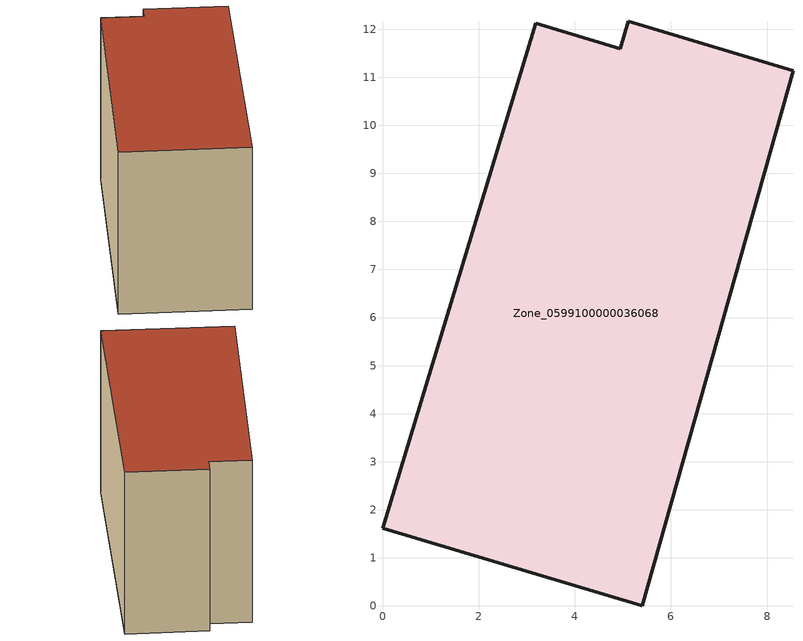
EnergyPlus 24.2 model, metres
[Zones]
Zone_0599100000036068
 floor ground (C_G): 5.4,0 0,1.62 3.19,12.12 4.94,11.59 5.11,12.17 8.54,11.14 z0
 wall outside (C_F): 4.94,11.59 3.19,12.12 0,1.62 5.4,0 8.54,11.14 5.11,12.17 4.94,11.59 z0:7.91
 roof outside (C_R): 8.54,11.14 5.11,12.17 4.94,11.59 3.19,12.12 0,1.62 5.4,0 z7.91
[BUILDING]
Pand.0599100000036068: North Axis=0; Terrain=City; Loads Convergence Tolerance Value=0.04; Temperature Convergence Tolerance Value=0.4; Solar Distribution=FullExterior; Maximum Number of Warmup Days=25; Minimum Number of Warmup Days=1
[Site:Location]
Rotterdam.The.Hague.AP_ZH_NLD Design_Conditions: Latitude=51.96; Longitude=4.45; Time Zone=1; Elevation=-4.5
[SITE:GROUNDTEMPERATURE:BUILDINGSURFACE]
18, 18, 18, 18, 18, 18, 18, 18, 18, 18, 18, 18
[MATERIAL] Thermal Absorptance=0.9; Solar Absorptance=0.7; Visible Absorptance=0.7
Name | Roughness | Thickness | Conductivity | Density | Specific Heat
G.TI.1975-1991 | MediumSmooth | 0.15 | 0.288461 | 540 | 1210
F.TI.1975-1991 | Rough | 0.3 | 0.230769 | 1920 | 840
R.TI.1975-1991 | MediumRough | 0.2 | 0.153846 | 1500 | 1000
[CONSTRUCTION]
C_G: G.TI.1975-1991
C_F: F.TI.1975-1991
C_R: R.TI.1975-1991
[ZONE]
Zone_0599100000036068: Type=1; Multiplier=1; Ceiling Height=Autocalculate; Volume=Autocalculate; Floor Area=autocalculate; Part of Total Floor Area=Yes
[ZONEINFILTRATION:DESIGNFLOWRATE]
Infil_Zone_0599100000036068: Zone or ZoneList or Space or SpaceList=Zone_0599100000036068; Schedule=AlwaysOn; Design Flow Rate Calculation Method=Flow/Area; Flow Rate per Floor Area=0.003; Constant Term Coefficient=1; Temperature Term Coefficient=0; Velocity Term Coefficient=0; Velocity Squared Term Coefficient=0
[HVACTEMPLATE:ZONE:IDEALLOADSAIRSYSTEM]
Zone_0599100000036068: Maximum Heating Supply Air Temperature=50; Minimum Cooling Supply Air Temperature=13; Maximum Heating Supply Air Humidity Ratio=0.0156; Minimum Cooling Supply Air Humidity Ratio=0.0077; Heating Limit=NoLimit; Cooling Limit=NoLimit; Dehumidification Control Type=ConstantSensibleHeatRatio; Cooling Sensible Heat Ratio=0.7; Dehumidification Setpoint=60; Humidification Control Type=None; Humidification Setpoint=30; Outdoor Air Method=None; Outdoor Air Flow Rate per Person=0.00944; Outdoor Air Flow Rate per Zone Floor Area=0; Outdoor Air Flow Rate per Zone=0; Demand Controlled Ventilation Type=None; Outdoor Air Economizer Type=NoEconomizer; Heat Recovery Type=None; Sensible Heat Recovery Effectiveness=0.7; Latent Heat Recovery Effectiveness=0.65
[ZONECONTROL:THERMOSTAT]
ThermostatControl_Zone_0599100000036068: Zone or ZoneList=Zone_0599100000036068; Control Type Schedule=DualSetpointControlType; Control 1=Thermostat_Zone_0599100000036068; Temperature Difference Between Cutout And Setpoint=0
[THERMOSTATSETPOINT:DUALSETPOINT]
Thermostat_Zone_0599100000036068: Heating Setpoint Temperature Schedule=HeatingSetpoint_Zone_0599100000036068; Cooling Setpoint Temperature Schedule=CoolingSetpoint_Zone_0599100000036068
[SCHEDULE:COMPACT]
HeatingSetpoint_Zone_0599100000036068: Through: 12/31, For: AllDays, Until: 24:00, 21
CoolingSetpoint_Zone_0599100000036068: Through: 12/31, For: AllDays, Until: 24:00, 24
DualSetpointControlType: Through: 12/31, For: AllDays, Until: 24:00, 4
AlwaysOn: Through: 12/31, For: AllDays, Until: 24:00, 1
